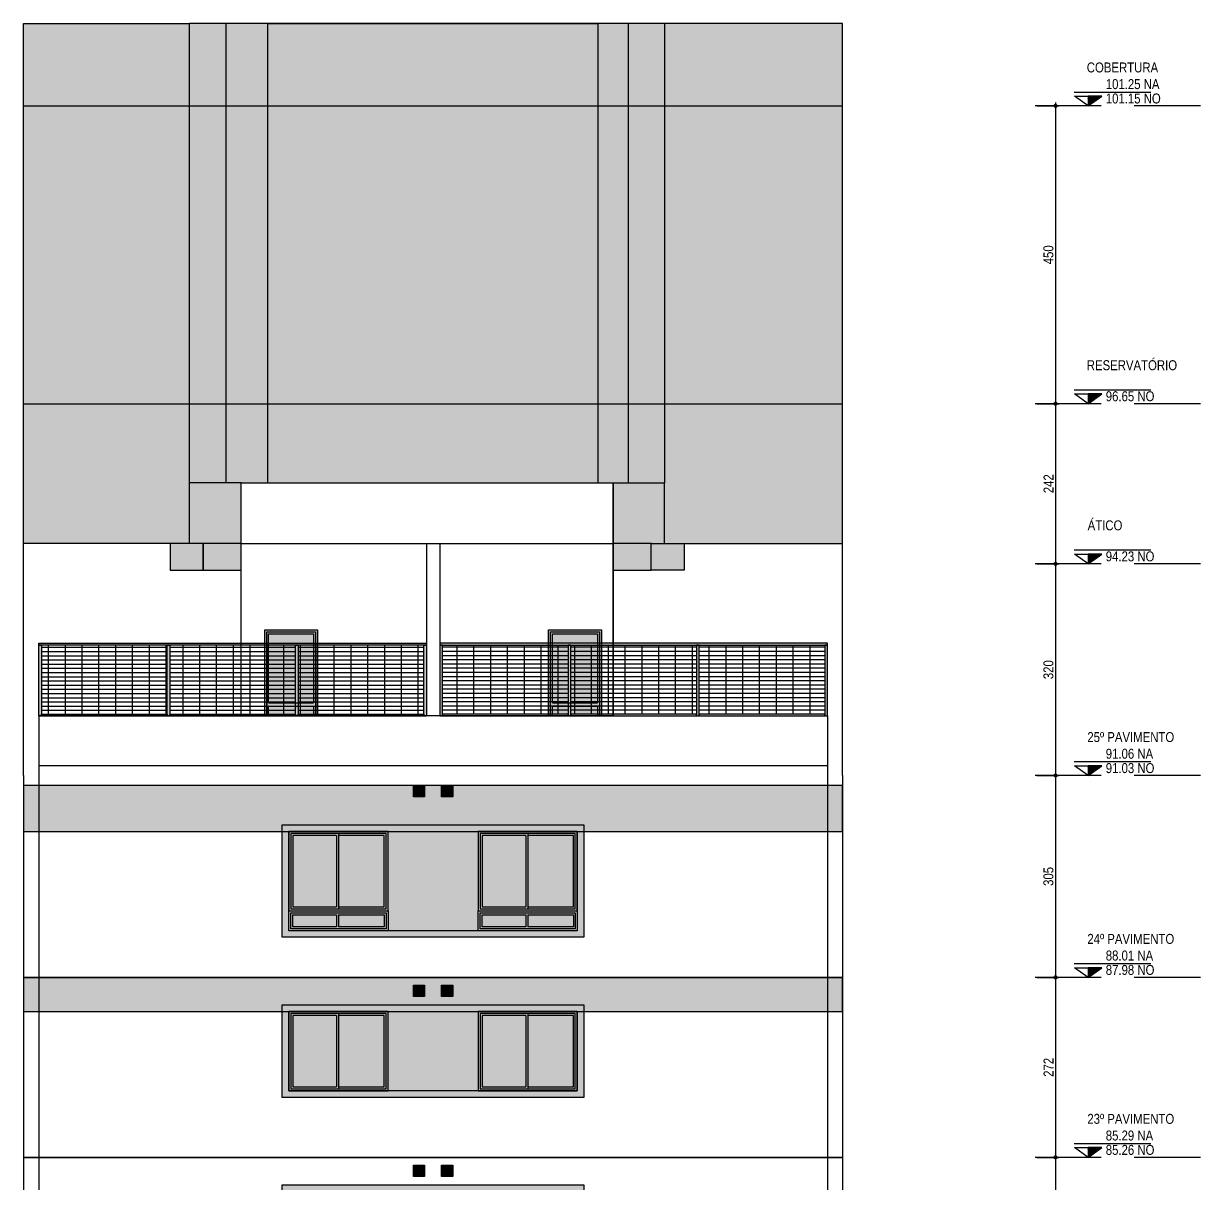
# Model space of a CAD drawing. Header units: metres. Extents: x -9138 to -7768, y 20 to 184.
# Drawn here: x -8382.42 to -8364.63, y 84.87 to 102.4 of the extents above; entities that cross this region are included whole.
import ezdxf
from ezdxf.enums import TextEntityAlignment as Align
from ezdxf.xclip import XClip

# ---------------------------------------------------------------- set-up
doc = ezdxf.new("R2010")
doc.units = ezdxf.units.M
doc.header["$XCLIPFRAME"] = 0
doc.linetypes.add('CTE ELEV$0$DASHEDX2', pattern=[1.5, 1, -0.5])
for name, color, linetype in [('ARQ-DIM EMBASAM', 2, 'Continuous'), ('CTE ELEV$0$ARQ- FRISO', 7, 'Continuous'), ('CTE ELEV$0$ARQ-AUX', 7, 'Continuous'), ('CTE ELEV$0$ARQ-AUX1', 1, 'Continuous'), ('CTE ELEV$0$ARQ-AUX2', 2, 'Continuous'), ('CTE ELEV$0$ARQ-AUX3', 3, 'Continuous'), ('CTE ELEV$0$ARQ-CAX', 1, 'Continuous'), ('CTE ELEV$0$ARQ-DIM', 2, 'Continuous'), ('CTE ELEV$0$ARQ-PRJ', 7, 'CTE ELEV$0$DASHEDX2'), ('CTE ELEV$0$ARQ-SIM', 1, 'Continuous')]:
    doc.layers.add(name, color=color, linetype=linetype)
for name, color, linetype, true_color in [('CTE ELEV$0$COR CINZA FECHADO', 7, 'Continuous', 0x56534e), ('CTE ELEV$0$COR PLATINA', 7, 'Continuous', 0xa1a6a3), ('CTE ELEV$0$COR-CAIX', 7, 'Continuous', 0x45494e)]:
    doc.layers.add(name, color=color, linetype=linetype, true_color=true_color)
doc.styles.add('CTE ELEV$0$Adesa', font='ARIALN.TTF')
doc.dimstyles.new('CTE ELEV$0$ADESA 1-0050', dxfattribs={"dimtxt": 0.1, "dimasz": 0.1, "dimexe": 0.05, "dimexo": 0.05, "dimgap": 0.03, "dimtad": 1, "dimdec": 1, "dimlfac": 100, "dimzin": 12, "dimtxsty": 'CTE ELEV$0$Adesa', "dimblk": 'CTE ELEV$0$_DotSmall', "dimcen": 1, "dimdle": 0.05, "dimclrd": 1, "dimclre": 1, "dimclrt": 256, "dimazin": 3, "dimtm": 1e-09, "dimtfac": 1, "dimtdec": 1, "dimtmove": 1, "dimatfit": 0, "dimldrblk": 'CTE ELEV$0$_DotSmall', "dimfxl": 0.8, "dimtvp": 2, "dimtolj": 1, "dimtzin": 0, "dimarcsym": 0})

# ---------------------------------------------------------------- blocks, each defined once
blk = doc.blocks.new('CTE ELEV$0$V J 150x120')
at = {"layer": 'CTE ELEV$0$COR-CAIX'}
h = blk.add_hatch(color=256, dxfattribs=at)
h.dxf.hatch_style = 1
h.paths.add_polyline_path([(1.499999999999773, 1.19999999496485), (0, 1.19999999496485), (0, 0), (1.499999999999773, 0)])
h = blk.add_hatch(color=254, dxfattribs=at)
h.dxf.hatch_style = 1
h.paths.add_polyline_path([(0.7200000000000273, 1.139999994964848), (0.05999999999994543, 1.139999994964848), (0.05999999999994543, 0.06000000000000227), (0.7200000000000273, 0.06000000000000227)])
h.paths.add_polyline_path([(0.75, 0.06000000000000233), (1.439999999999827, 0.06000000000000222), (1.439999999999827, 1.139999994964848), (0.75, 1.139999994964848)])
for points in [[(1.499999999999773, 1.19999999496485), (0, 1.19999999496485), (0, 0), (1.499999999999773, 0)], [(1.470000000000027, 1.169999994964849), (0.02999999999974534, 1.169999994964849), (0.02999999999974534, 0.03000000000000114), (1.470000000000027, 0.03000000000000114)]]:
    blk.add_lwpolyline(points, close=True)
for points in [[(0.7200000000000273, 1.139999994964848), (0.05999999999994543, 1.139999994964848), (0.05999999999994543, 0.06000000000000227), (0.7200000000000273, 0.06000000000000227)], [(0.7200000000000273, 1.139999994964848), (0.7200000000000273, 0.06000000000000227)], [(0.75, 1.169999994964849), (0.75, 0.03000000000000114)], [(0.75, 0.06000000000000227), (1.439999999999827, 0.06000000000000227), (1.439999999999827, 1.139999994964848), (0.75, 1.139999994964848)]]:
    blk.add_lwpolyline(points)
blk = doc.blocks.new('CTE ELEV$0$V BAND INF 150x40')
at = {"layer": 'CTE ELEV$0$COR-CAIX'}
h = blk.add_hatch(color=256, dxfattribs=at)
h.dxf.hatch_style = 1
h.paths.add_polyline_path([(0, 0), (1.499999999999773, 0), (1.499999999999773, -0.3000000000000004), (0, -0.3000000000000004)])
h = blk.add_hatch(color=254, dxfattribs=at)
h.dxf.hatch_style = 1
h.paths.add_polyline_path([(0.7200000000000273, -0.2399999999999999), (0.7200000000000273, -0.0600000000000005), (0.06000000000000227, -0.0600000000000005), (0.06000000000000227, -0.2399999999999999)])
h.paths.add_polyline_path([(0.75, -0.2399999999999999), (1.43999999999977, -0.2399999999999999), (1.43999999999977, -0.06000000000000051), (0.75, -0.06000000000000048)])
at = {"layer": 'CTE ELEV$0$ARQ-CAX'}
for points in [[(0, 0), (1.499999999999773, 0), (1.499999999999773, -0.3000000000000004), (0, -0.3000000000000004)], [(0.03000000000000114, -0.03000000000000025), (1.469999999999771, -0.03000000000000025), (1.469999999999771, -0.2700000000000001), (0.03000000000000114, -0.2700000000000001)]]:
    blk.add_lwpolyline(points, close=True, dxfattribs=at)
for points in [[(0.7200000000000273, -0.2399999999999999), (0.06000000000000227, -0.2399999999999999), (0.06000000000000227, -0.0600000000000005), (0.7200000000000273, -0.0600000000000005)], [(0.7200000000000273, -0.0600000000000005), (0.7200000000000273, -0.2399999999999999)], [(0.75, -0.0600000000000005), (1.43999999999977, -0.0600000000000005), (1.43999999999977, -0.2399999999999999), (0.75, -0.2399999999999999)], [(0.75, -0.0600000000000005), (0.75, -0.2399999999999999)]]:
    blk.add_lwpolyline(points, dxfattribs=at)
blk = doc.blocks.new('CTE ELEV$0$vp vento kit')
at = {"layer": 'CTE ELEV$0$ARQ-CAX', "transparency": 33554687}
h = blk.add_hatch(dxfattribs=at)
h.set_pattern_fill('LINE', scale=0.01)
h.set_pattern_definition([(0, (8794.04868885521, -68.7271093550549), (0, 0.03175), [])])
h.paths.add_polyline_path([(-0.1599999999998545, 0.1599999999999966), (-0.01000000000021828, 0.1599999999999966), (-0.01000000000021828, 0.01000000000000512), (-0.1599999999998545, 0.01000000000000512)])
at = {"layer": 'CTE ELEV$0$COR-CAIX', "transparency": 33554687}
h = blk.add_hatch(color=256, dxfattribs=at)
h.dxf.hatch_style = 1
h.paths.add_polyline_path([(-0.1700000000000728, 0.1700000000000017), (0, 0.1700000000000017), (0, 0), (-0.1700000000000728, 0)])
at = {"layer": 'CTE ELEV$0$ARQ-CAX'}
for points in [[(-0.1700000000000728, 0.1700000000000017), (0, 0.1700000000000017), (0, 0), (-0.1700000000000728, 0)], [(-0.1599999999998545, 0.1599999999999966), (-0.01000000000021828, 0.1599999999999966), (-0.01000000000021828, 0.01000000000000512), (-0.1599999999998545, 0.01000000000000512)]]:
    blk.add_lwpolyline(points, close=True, dxfattribs=at)
blk = doc.blocks.new('CTE ELEV$0$elev 2 dupl sup')
at = {"layer": 'CTE ELEV$0$COR CINZA FECHADO', "transparency": 33554687}
h = blk.add_hatch(color=256, dxfattribs=at)
h.dxf.hatch_style = 1
h.paths.add_polyline_path([(-0.2299948496565776, 2.205048897128108), (12.14999484965665, 2.205048897128108), (12.14999484965665, 2.900000864994155), (-0.2299948496565776, 2.900000864994155)])
at = {"layer": 'CTE ELEV$0$COR CINZA FECHADO'}
h = blk.add_hatch(color=256, dxfattribs=at)
h.dxf.hatch_style = 1
h.paths.add_polyline_path([(3.680000002250381, 2.305048897128103), (3.680000002250381, 0.6050489021632615), (8.24000000291926, 0.6050489021632615), (8.24000000291926, 2.305048897128103)])
h.paths.add_polyline_path([(8.140000002918896, 2.205048897128108), (8.140000002918896, 1.005048902163253), (8.140000002918896, 0.7050489021632558), (6.640000002918896, 0.7050489021632558), (3.780000002250745, 0.7050489021632558), (3.780000002250745, 2.205048897128108)], flags=16)
h.paths.add_polyline_path([(6.640000002918896, 2.205048897128108), (8.140000002918896, 2.205048897128108), (8.140000002918896, 1.005048902163253), (6.640000002918896, 1.005048902163253)], flags=0)
h.paths.add_polyline_path([(6.670000002919551, 2.175048897128107), (8.110000002918241, 2.175048897128107), (8.110000002918241, 1.035048902163254), (6.670000002919551, 1.035048902163254)], flags=0)
h.paths.add_polyline_path([(5.280000002250745, 2.205048897128108), (5.280000002250745, 1.005048902163253), (3.780000002250745, 1.005048902163253), (3.780000002250745, 2.205048897128108)], flags=0)
h.paths.add_polyline_path([(5.25000000225009, 2.175048897128107), (5.25000000225009, 1.035048902163254), (3.810000002249581, 1.035048902163254), (3.810000002249581, 2.175048897128107)], flags=0)
h.paths.add_polyline_path([(6.700000002918387, 2.145048897128106), (7.360000002918241, 2.145048897128106), (7.360000002918241, 1.065048902163255), (6.700000002918387, 1.065048902163255)], flags=0)
h.paths.add_polyline_path([(6.640000002918896, 1.005048902163253), (8.140000002918896, 1.005048902163253), (8.140000002918896, 0.7050489021632558), (6.640000002918896, 0.7050489021632558)], flags=0)
h.paths.add_polyline_path([(6.670000002919551, 0.9750489021632518), (8.110000002918241, 0.9750489021632518), (8.110000002918241, 0.7350489021632569), (6.670000002919551, 0.7350489021632569)], flags=0)
h.paths.add_polyline_path([(5.280000002250745, 1.005048902163253), (5.280000002250745, 0.7050489021632558), (3.780000002250745, 0.7050489021632558), (3.780000002250745, 1.005048902163253)], flags=16)
h.paths.add_polyline_path([(5.25000000225009, 0.9750489021632518), (5.25000000225009, 0.7350489021632569), (3.8100000022514, 0.7350489021632569), (3.8100000022514, 0.9750489021632518)], flags=0)
h.paths.add_polyline_path([(5.220000002251254, 2.145048897128106), (5.220000002251254, 1.065048902163255), (4.530000002250745, 1.065048902163255), (4.530000002250745, 2.145048897128106)], flags=0)
h.paths.add_polyline_path([(6.700000002918387, 0.9450489021632507), (7.360000002918241, 0.9450489021632507), (7.360000002918241, 0.765048902163258), (6.700000002918387, 0.765048902163258)], flags=0)
h.paths.add_polyline_path([(5.220000002251254, 0.9450489021632507), (5.220000002251254, 0.765048902163258), (4.530000002250745, 0.765048902163258), (4.530000002250745, 0.9450489021632507)], flags=0)
h = blk.add_hatch(color=256, dxfattribs=at)
h.dxf.hatch_style = 1
h.paths.add_polyline_path([(6.640000002918896, 2.205048897128108), (5.280000002250745, 2.205048897128108), (5.280000002250745, 1.005048902163253), (5.280000002250745, 0.7050489021632558), (6.640000002918896, 0.7050489021632558), (6.640000002918896, 1.005048902163253)])
at = {"layer": 'CTE ELEV$0$COR CINZA FECHADO', "transparency": 33554687}
h = blk.add_hatch(color=256, dxfattribs=at)
h.dxf.hatch_style = 1
h.paths.add_polyline_path([(-0.2299948496565776, -0.5150002941313403), (12.14999484965665, -0.5150002941313403), (12.14999484965665, 2.23401274013213e-06), (-0.2299948496565776, 2.23401274013213e-06)])
at = {"layer": 'CTE ELEV$0$ARQ-AUX1', "elevation": 3.963675300280968e-06}
for points in [[(-0.2299948496565776, 3.050000682710902), (-0.2299948496565776, 0)], [(12.14999484965665, 3.050000682710902), (12.14999484965665, 0)]]:
    blk.add_lwpolyline(points, dxfattribs=at)
at = {"layer": 'CTE ELEV$0$ARQ-AUX3'}
for p, q in [((0, 3.050000482692155, -5.002219514539263e-05), (0, 0, -3.546810236218582e-07)), ((11.92000000000007, 3.050000482692155, -5.002219514539263e-05), (11.92000000000007, 0, -3.546810236218582e-07))]:
    blk.add_line(p, q, dxfattribs=at)
at = {"layer": 'CTE ELEV$0$COR CINZA FECHADO'}
for points, elevation in [([(-0.2299948496565776, 2.205048897128108), (12.14999484965665, 2.205048897128108), (12.14999484965665, 2.900000864994155), (-0.2299948496565776, 2.900000864994155)], -7.093620458496933e-07), ([(3.680000002250381, 2.305048897128103), (8.24000000291926, 2.305048897128103), (8.24000000291926, 0.6050489021632615), (3.680000002250381, 0.6050489021632615)], 8.636712647805652e-06), ([(3.780000002250745, 2.205048897128108), (8.140000002918896, 2.205048897128108), (8.140000002918896, 0.7050489021632558), (3.780000002250745, 0.7050489021632558)], 8.636712647805652e-06), ([(-0.2299948496565776, -0.5150002941313403), (12.14999484965665, -0.5150002941313403), (12.14999484965665, 2.23401274013213e-06), (-0.2299948496565776, 2.23401274013213e-06)], 7.412620651334592e-05)]:
    blk.add_lwpolyline(points, close=True, dxfattribs=dict(at, elevation=elevation))
at = {"layer": 'Defpoints'}
for points in [[(0, 3.200000000000003), (11.92000000000007, 3.200000000000003)], [(11.92000000000007, 0), (0, 0)]]:
    blk.add_lwpolyline(points, dxfattribs=at)
at = {"layer": 'CTE ELEV$0$ARQ-CAX'}
for name, p in [('CTE ELEV$0$vp vento kit', (5.832401365372789, 2.726746056103323, -7.539438740847436e-05)), ('CTE ELEV$0$vp vento kit', (6.257684553158469, 2.726746056103323, -7.539438740847436e-05)), ('CTE ELEV$0$V J 150x120', (3.780000002250745, 1.005048902163253, 8.636712647805652e-06)), ('CTE ELEV$0$V J 150x120', (6.640000002918896, 1.005048902163253, 4.318356323902826e-06)), ('CTE ELEV$0$V BAND INF 150x40', (3.780000002250745, 1.005048902163253, 8.636712647805652e-06)), ('CTE ELEV$0$V BAND INF 150x40', (6.640000002918896, 1.005048902163253, 4.318356323902826e-06))]:
    blk.add_blockref(name, p, dxfattribs=at)
blk = doc.blocks.new('*U508')
at = {"layer": 'CTE ELEV$0$COR-CAIX', "transparency": 33554687}
h = blk.add_hatch(color=256, dxfattribs=at)
h.dxf.hatch_style = 1
h.paths.add_polyline_path([(-0.0001466178534954565, 2.199951104508386), (0.7999320461803308, 2.199951104508386), (0.7999320461803308, 0), (-0.0001466178534954565, 0)])
h = blk.add_hatch(color=254, dxfattribs=at)
h.dxf.hatch_style = 1
h.paths.add_polyline_path([(0.05985338214650326, 1.099975552254114), (0.739932046180332, 1.099975552254114), (0.739932046180332, 2.139951104508388), (0.05985338214650326, 2.139951104508388)])
h.paths.add_polyline_path([(0.05985338214650326, 0.05999999999999894), (0.739932046180332, 0.05999999999999894), (0.739932046180332, 1.049975552254159), (0.05985338214650326, 1.049975552254159)])
for points in [[(-0.0001466178534954565, 2.199951104508386), (0.7999320461803308, 2.199951104508386), (0.7999320461803308, 0), (-0.0001466178534954565, 0)], [(0.0298533821465039, 2.169951104508387), (0.7699320461803314, 2.169951104508387), (0.7699320461803314, 0.02999999999999936), (0.0298533821465039, 0.02999999999999936)]]:
    blk.add_lwpolyline(points, close=True)
for points in [[(0.05985338214650326, 1.099975552254114), (0.05985338214650326, 2.139951104508388), (0.739932046180332, 2.139951104508388), (0.739932046180332, 1.099975552254114)], [(0.05985338214650326, 1.099975552254114), (0.739932046180332, 1.099975552254114)], [(0.739932046180332, 1.049975552254159), (0.739932046180332, 0.05999999999999872), (0.05985338214650326, 0.05999999999999872), (0.05985338214650326, 1.049975552254159)], [(0.05985338214650326, 1.049975552254159), (0.739932046180332, 1.049975552254159)]]:
    blk.add_lwpolyline(points)
blk = doc.blocks.new('CTE ELEV$0$v grd dupl sup 3')
at = {"transparency": 33554687}
h = blk.add_hatch(dxfattribs=at)
h.set_pattern_fill('GRATE', scale=0.08)
h.set_pattern_definition([(0, (-0.03999998576364305, 1.020000245030307), (0, 0.0635), []), (90, (-0.03999998576364305, 1.020000245030307), (-0.254, 1.555301434917139e-17), [])])
h.paths.add_polyline_path([(-5.819964439127673, 1.070000220344051), (-5.819964439127673, 0.02998854539333529), (-3.919976283265716, 0.02998855274975465), (-3.919976283265716, 1.070000228403137)])
h.paths.add_polyline_path([(-3.879976290377091, 1.070000228572803), (-3.879976290377091, 0.02998855379175325), (-1.979988134515134, 0.02998856114817283), (-1.979988134515134, 1.070000236631889)])
h.paths.add_polyline_path([(-0.03999008164241236, 0.02998856114821113), (-0.03999998576364039, 1.070000244860641), (-1.93998814162651, 1.070000236801555), (-1.939988141626509, 0.02998855379175336)])
at = {"layer": 'CTE ELEV$0$COR-CAIX', "transparency": 33554687}
h = blk.add_hatch(color=256, dxfattribs=at)
h.dxf.hatch_style = 1
h.paths.add_polyline_path([(-1.939988141626509, 0.02998855379175325), (-0.03999998576455166, 0.02998856114817272), (-0.03999998576455166, -1.143885182841586e-05), (-1.939988141626509, -1.144620824788944e-05)])
h.paths.add_polyline_path([(-1.979988134515134, 1.070000236631889), (-1.939988141626509, 1.070000236631889), (-1.939988141626509, -1.143780982992837e-05), (-1.979988134515134, -1.143780982992837e-05)])
h.paths.add_polyline_path([(-3.879976290377091, 0.02998855379175325), (-1.979988134515134, 0.02998856114817272), (-1.979988134515134, -1.143885182841586e-05), (-3.879976290377091, -1.144620824788944e-05)])
h.paths.add_polyline_path([(-3.919976283265716, 1.070000228233471), (-3.879976290377091, 1.070000228233471), (-3.879976290377091, -1.144620824788944e-05), (-3.919976283265716, -1.144620824788944e-05)])
h.paths.add_polyline_path([(-5.819964439127673, 0.02998854539333529), (-3.919976283265716, 0.02998855274975476), (-3.919976283265716, -1.144725024637694e-05), (-5.819964439127673, -1.145460666585052e-05)])
h.paths.add_polyline_path([(-0.03999998576364305, 1.070000245030307), (7.123162504285574e-09, 1.070000245030307), (1.019682804326294e-05, 1.205865629572145e-09), (-0.03998979605876229, 1.205865629572145e-09)])
h.paths.add_polyline_path([(-5.859964432016298, 1.070000219835053), (-5.819964439127673, 1.070000219835053), (-5.819964439127673, -1.145460666585052e-05), (-5.859964432016298, -1.145460666585052e-05)])
h.paths.add_polyline_path([(0, 1.099999979136587), (7.123162504285574e-09, 1.070000245030307), (-5.859964432016298, 1.070000220174385), (-5.85996443914128, 1.100000220174397)])
at = {"ltscale": 0.05, "elevation": 4.318356323501638e-06}
blk.add_lwpolyline([(0, 1.099999979136587), (7.123162504285574e-09, 1.070000245030307), (-5.859964432016298, 1.070000220174385), (-5.85996443914128, 1.100000220174397)], close=True, dxfattribs=at)
at = {"elevation": 4.318356323501638e-06}
for points in [[(-5.859964432016298, 1.070000219835053), (-5.819964439127673, 1.070000219835053), (-5.819964439127673, -1.145460666585052e-05), (-5.859964432016298, -1.145460666585052e-05)], [(-3.919976283265716, 1.070000228233471), (-3.879976290377091, 1.070000228233471), (-3.879976290377091, -1.144620824788944e-05), (-3.919976283265716, -1.144620824788944e-05)], [(-1.979988134515134, 1.070000236631889), (-1.939988141626509, 1.070000236631889), (-1.939988141626509, -1.143780982992837e-05), (-1.979988134515134, -1.143780982992837e-05)], [(-0.03999998576364305, 1.070000245030307), (7.123162504285574e-09, 1.070000245030307), (1.019682804326294e-05, 1.205865629572145e-09), (-0.03998979605876229, 1.205865629572145e-09)], [(-5.819964439127673, 0.02998854539333529), (-3.919976283265716, 0.02998855274975476), (-3.919976283265716, -1.144725024637694e-05), (-5.819964439127673, -1.145460666585052e-05)], [(-3.879976290377091, 0.02998855379175325), (-1.979988134515134, 0.02998856114817272), (-1.979988134515134, -1.143885182841586e-05), (-3.879976290377091, -1.144620824788944e-05)], [(-1.939988141626509, 0.02998855379175325), (-0.03999998576455166, 0.02998856114817272), (-0.03999998576455166, -1.143885182841586e-05), (-1.939988141626509, -1.144620824788944e-05)]]:
    blk.add_lwpolyline(points, close=True, dxfattribs=at)
blk = doc.blocks.new('CTE ELEV$0$elev 2 dupl sup cob')
at = {"layer": 'CTE ELEV$0$COR CINZA FECHADO', "transparency": 33554687}
h = blk.add_hatch(color=256, dxfattribs=at)
h.dxf.hatch_style = 1
h.paths.add_polyline_path([(2.279977870346556, 11.5550077578004), (-0.2299948496565776, 11.5550077578004), (-0.2299948496565776, 10.31000775780049), (2.279977870346556, 10.31000775780049)])
h.paths.add_polyline_path([(2.279977870346556, 10.31000775780049), (-0.2299948496565776, 10.31000775780049), (-0.2299948496565776, 5.810007757800435), (2.279977870346556, 5.810007757800435)])
h.paths.add_polyline_path([(2.279977870346556, 5.810007757800435), (-0.2299948496565776, 5.810007757800435), (-0.2299948496565776, 3.695007757800454), (1.984970082015934, 3.695007757800454), (2.279977870346556, 3.695007757800454), (2.279977870346556, 4.615007659142023)])
h.paths.add_polyline_path([(12.14999484965483, 10.31000775780049), (9.459954630347056, 10.31000775780049), (9.459954630347056, 4.615007659142023), (9.459954630347056, 3.695007757800454), (9.755019899404942, 3.695007757800454), (12.14999484965483, 3.695007757800454)])
h.paths.add_polyline_path([(12.14999484965483, 11.5550077578004), (9.459954630347056, 11.5550077578004), (9.459954630347056, 10.31000775780049), (12.14999484965483, 10.31000775780049)])
h = blk.add_hatch(color=256, dxfattribs=at)
h.dxf.hatch_style = 1
h.paths.add_polyline_path([(2.4849007128214, 3.695007757800454), (1.984970082015934, 3.695007757800454), (1.984970082015934, 3.295007757800477), (2.4849007128214, 3.295007757800477)])
h.paths.add_polyline_path([(3.059966615241137, 3.695007757800454), (2.4849007128214, 3.695007757800454), (2.4849007128214, 3.295007757800477), (3.059966615241137, 3.295007757800477)])
h = blk.add_hatch(color=256, dxfattribs=at)
h.dxf.hatch_style = 1
h.paths.add_polyline_path([(8.68002336617974, 3.295007757800477), (9.255089184787721, 3.295007757800477), (9.255089184787721, 3.695007757800454), (8.68002336617974, 3.695007757800454)])
h.paths.add_polyline_path([(9.755019899404942, 3.295007757800477), (9.755019899404942, 3.695007757800454), (9.255089184787721, 3.695007757800454), (9.255089184787721, 3.295007757800477)])
at = {"layer": 'CTE ELEV$0$COR PLATINA', "transparency": 33554687}
h = blk.add_hatch(color=256, dxfattribs=at)
h.dxf.hatch_style = 1
h.paths.add_polyline_path([(8.450001430815973, 5.810007757800435), (3.460008651596581, 5.810007757800435), (3.460008651596581, 4.615007659142023), (8.450001430815973, 4.615007659142023)])
h.paths.add_polyline_path([(8.450001430815973, 10.31000775780049), (3.460008651596581, 10.31000775780049), (3.460008651596581, 5.810007757800435), (8.450001430815973, 5.810007757800435)])
h.paths.add_polyline_path([(8.450001430815973, 11.55500775780038), (3.460008651596581, 11.55500775780038), (3.460008651596581, 10.31000775780049), (8.450001430815973, 10.31000775780049)])
h.paths.add_polyline_path([(3.460008651596581, 11.5550077578004), (2.829972808358434, 11.5550077578004), (2.829972808358434, 10.31000775780049), (3.460008651596581, 10.31000775780049)])
h.paths.add_polyline_path([(2.829972808358434, 11.5550077578004), (2.279977870346556, 11.5550077578004), (2.279977870346556, 10.31000775780049), (2.829972808358434, 10.31000775780049)])
h.paths.add_polyline_path([(2.829972808358434, 10.31000775780049), (2.279977870346556, 10.31000775780049), (2.279977870346556, 5.810007757800435), (2.829972808358434, 5.810007757800435)])
h.paths.add_polyline_path([(3.460008651596581, 10.31000775780049), (2.829972808358434, 10.31000775780049), (2.829972808358434, 5.810007757800435), (3.460008651596581, 5.810007757800435)])
h.paths.add_polyline_path([(3.460008651596581, 5.810007757800435), (2.829972808358434, 5.810007757800435), (2.829972808358434, 4.615007659142023), (3.059966615241137, 4.615007659142023), (3.460008651596581, 4.615007659142023)])
h.paths.add_polyline_path([(2.829972808358434, 5.810007757800435), (2.279977870346556, 5.810007757800435), (2.279977870346556, 4.615007659142023), (2.829972808358434, 4.615007659142023)])
h.paths.add_polyline_path([(9.459954630347056, 5.810007757800435), (8.90995534929425, 5.810007757800435), (8.90995534929425, 4.615007659142023), (9.459954630347056, 4.615007659142023)])
h.paths.add_polyline_path([(8.90995534929425, 5.810007757800435), (8.450001430815973, 5.810007757800435), (8.450001430815973, 4.615007659142023), (8.68002336617974, 4.615007659142023), (8.90995534929425, 4.615007659142023)])
h.paths.add_polyline_path([(9.459954630347056, 10.31000775780049), (8.90995534929425, 10.31000775780049), (8.90995534929425, 5.810007757800435), (9.459954630347056, 5.810007757800435)])
h.paths.add_polyline_path([(8.90995534929425, 10.31000775780049), (8.450001430815973, 10.31000775780049), (8.450001430815973, 5.810007757800435), (8.90995534929425, 5.810007757800435)])
h.paths.add_polyline_path([(9.459954630347056, 11.5550077578004), (8.90995534929425, 11.5550077578004), (8.90995534929425, 10.31000775780049), (9.459954630347056, 10.31000775780049)])
h.paths.add_polyline_path([(8.90995534929425, 11.5550077578004), (8.450001430815973, 11.5550077578004), (8.450001430815973, 10.31000775780049), (8.90995534929425, 10.31000775780049)])
h = blk.add_hatch(color=256, dxfattribs=at)
h.dxf.hatch_style = 1
h.paths.add_polyline_path([(3.059966615241137, 4.615007659142023), (2.279977870346556, 4.615007659142023), (2.279977870346556, 3.695007757800454), (2.4849007128214, 3.695007757800454), (3.059966615241137, 3.695007757800454)])
h.paths.add_polyline_path([(9.459954630347056, 4.615007659142023), (8.68002336617974, 4.615007659142023), (8.68002336617974, 3.695007757800454), (9.255089184787721, 3.695007757800454), (9.459954630347056, 3.695007757800454)])
at = {"layer": 'CTE ELEV$0$ARQ- FRISO'}
for points, elevation in [([(-0.2299948496565776, 10.31000775780049), (12.14999484965483, 10.31000775780049)], -4.663448606635345e-06), ([(-0.2299948496565776, 5.810007757800435), (12.14999484965483, 5.810007757800435)], -7.086706094747302e-05)]:
    blk.add_lwpolyline(points, dxfattribs=dict(at, elevation=elevation))
at = {"layer": 'CTE ELEV$0$ARQ-AUX'}
for p, q in [((9.459954630347056, 11.5550077578004, -0.0001122709197358589), (2.279977870346556, 11.5550077578004, -6.261299435358312e-05)), ((2.279977870346556, 3.695007757800454, -0.0001811684808435633), (2.279977870346556, 4.615007659142023, -0.0001209076323832634)), ((9.459954630347056, 3.695007757800454, -8.446138695955015e-05), (9.459954630347056, 4.615007659142023, -4.076460174761607e-05))]:
    blk.add_line(p, q, dxfattribs=at)
for points, elevation in [([(-0.2299948496565776, 3.695007757800454), (-0.2299948496565776, 11.5550077578004), (2.279977870346556, 11.5550077578004)], 3.963675300280968e-06), ([(2.279977870346556, 4.615007659142023), (2.279977870346556, 11.5550077578004)], -6.261299435358312e-05), ([(2.829972808358434, 11.5550077578004), (2.829972808358434, 4.615007659142023)], -6.261299435358312e-05), ([(8.90995534929425, 11.5550077578004), (8.90995534929425, 4.615007659142023)], -6.261299435358312e-05), ([(12.14999484965483, 3.695007757800454), (12.14999484965483, 11.5550077578004), (9.459954630347056, 11.5550077578004)], 3.963675300280968e-06), ([(3.059966615241137, 4.615007659142023), (2.279977870346556, 4.615007659142023)], -5.829463802968029e-05), ([(8.68002336617974, 4.615007659142023), (9.459954630347056, 4.615007659142023)], -5.829463802968029e-05), ([(3.059966615241137, 3.695007757800454), (8.68002336617792, 3.695007757229135)], -8.636712647805592e-06)]:
    blk.add_lwpolyline(points, dxfattribs=dict(at, elevation=elevation))
blk.add_lwpolyline([(9.459954630347056, 11.5550077578004), (9.459954630347056, 4.615007659142023)], dxfattribs=at)
at = {"layer": 'CTE ELEV$0$ARQ-AUX1'}
blk.add_lwpolyline([(3.460008651596581, 4.615007659142009), (3.460008651596581, 11.55500775780038), (8.450001430815973, 11.55500775780038), (8.450001430815973, 4.615007659142009)], dxfattribs=at)
for points, elevation in [([(1.984970082015934, 3.695007757800454), (-0.2299948496565776, 3.695007757800454)], -0.0001275468801610098), ([(-0.2299948496565776, 0.190007757087173), (-0.2299948496565776, 3.695007757800454)], 3.963675300280968e-06), ([(9.755019899404942, 3.695007757800454), (12.14999484965483, 3.695007757800454)], -0.000110982816912644), ([(12.14999484965483, 0.190007757087173), (12.14999484965483, 3.695007757800454)], 3.963675300280968e-06)]:
    blk.add_lwpolyline(points, dxfattribs=dict(at, elevation=elevation))
at = {"layer": 'CTE ELEV$0$ARQ-AUX1', "elevation": -4.673037347526343e-06}
for points in [[(2.4849007128214, 3.695007757800454), (1.984970082015934, 3.695007757800454), (1.984970082015934, 3.295007757800477), (2.4849007128214, 3.295007757800477)], [(9.255089184787721, 3.695007757800454), (9.755019899404942, 3.695007757800454), (9.755019899404942, 3.295007757800477), (9.255089184787721, 3.295007757800477)]]:
    blk.add_lwpolyline(points, close=True, dxfattribs=at)
at = {"layer": 'CTE ELEV$0$ARQ-AUX2'}
for p, q in [((3.059966615241137, 1.090007955647962), (3.059966615241137, 4.615007659142023, -5.829463802968029e-05)), ((3.059966615241137, 4.615007659142023, -5.829463802968029e-05), (8.68002336617974, 4.615007659142023, -5.829463802968029e-05)), ((8.68002336617974, 1.090007955647962), (8.68002336617974, 4.615007659142023, -5.829463802968029e-05))]:
    blk.add_line(p, q, dxfattribs=at)
at = {"layer": 'CTE ELEV$0$ARQ-AUX2', "elevation": -8.636712647805592e-06}
for points in [[(3.059966615241137, 3.695007757800454), (2.4849007128214, 3.695007757800454), (2.4849007128214, 3.295007757800477), (3.059966615241137, 3.295007757800477)], [(9.255089184787721, 3.695007757800454), (8.68002336617974, 3.695007757800454), (8.68002336617974, 3.295007757800477), (9.255089184787721, 3.295007757800477)]]:
    blk.add_lwpolyline(points, close=True, dxfattribs=at)
at = {"layer": 'CTE ELEV$0$ARQ-AUX3'}
for p, q in [((5.85996443914155, 3.695007998838264, -0.000110982816912644), (5.85996443914155, 1.090007955647962, -4.673037346723966e-06)), ((6.059964276124447, 3.695007998838264, -0.000110982816912644), (6.059964276124447, 1.090007955647962, -4.673037346723966e-06)), ((0, 1.090007955647962, 2.159178253178456e-05), (0, 0.1900075570684265, -5.362160068255642e-05)), ((11.919928715266, 1.090007955647962, 2.159178253178456e-05), (11.919928715266, 0.1900075570684265, -5.362160068255642e-05))]:
    blk.add_line(p, q, dxfattribs=at)
for points, elevation in [([(5.85996443914155, 3.695007998838264), (6.059964276124447, 3.695007998838264)], -0.000110982816912644), ([(0, 1.090007955647962), (5.85996443914155, 1.090007955647962)], 2.159178253178456e-05), ([(6.059964276124447, 1.090007955647962), (11.919928715266, 1.090007955647962)], 2.159178253178456e-05)]:
    blk.add_lwpolyline(points, dxfattribs=dict(at, elevation=elevation))
at = {"layer": 'CTE ELEV$0$COR PLATINA', "elevation": -5.829463802968029e-05}
blk.add_lwpolyline([(3.059966615241137, 4.615007659142023), (8.68002336617974, 4.615007659142023), (8.68002336617974, 1.090007955647962), (3.059966615241137, 1.090007955647962)], close=True, dxfattribs=at)
at = {"layer": 'CTE ELEV$0$ARQ-AUX3'}
blk.add_blockref('CTE ELEV$0$v grd dupl sup 3', (5.85996443914155, 1.090007714610152, 3.963675300682157e-06), dxfattribs=at)
at = {"layer": 'CTE ELEV$0$ARQ-AUX3', "xscale": -1}
blk.add_blockref('CTE ELEV$0$v grd dupl sup 3', (6.059964276124447, 1.090007714610152, 3.963675300682157e-06), dxfattribs=at)
at = {"layer": 'CTE ELEV$0$ARQ-CAX'}
ref = blk.add_blockref('*U508', (3.415141636753106, 0.1900566525690124, -4.533956905877263e-05), dxfattribs=at)
XClip(ref).set_block_clipping_path([(-0.00014661785349012746, 0.8999513030789501), (0.799932046180329, 2.199951104508381)])
ref = blk.add_blockref('*U508', (7.705164720255198, 0.1900566525690124, -4.533956905877263e-05), dxfattribs=at)
XClip(ref).set_block_clipping_path([(-0.00014661785349012746, 0.8999513030789501), (0.799932046180329, 2.199951104508381)])
blk = doc.blocks.new('CTE ELEV$0$elev 2 tipo')
at = {"layer": 'CTE ELEV$0$COR CINZA FECHADO'}
h = blk.add_hatch(color=256, dxfattribs=at)
h.dxf.hatch_style = 1
h.paths.add_polyline_path([(8.24000000291926, 2.304999905887414), (3.680000002250381, 2.304999905887414), (3.680000002250381, 0.9049999109225624), (8.24000000291926, 0.9049999109225624)])
h.paths.add_polyline_path([(8.140000002918896, 2.204999905887412), (8.140000002918896, 1.004999910922564), (6.640000002918896, 1.004999910922564), (3.780000002250745, 1.004999910922564), (3.780000002250745, 2.204999905887412), (5.280000002250745, 2.204999905887412)], flags=16)
h.paths.add_polyline_path([(5.25000000225009, 2.174999905887411), (5.25000000225009, 1.034999910922565), (3.810000002249581, 1.034999910922565), (3.810000002249581, 2.174999905887411)], flags=0)
h.paths.add_polyline_path([(5.220000002251254, 2.14499990588741), (5.220000002251254, 1.064999910922566), (4.530000002250745, 1.064999910922566), (4.530000002250745, 2.14499990588741)], flags=0)
h.paths.add_polyline_path([(6.670000002919551, 2.174999905887411), (8.110000002918241, 2.174999905887411), (8.110000002918241, 1.034999910922565), (6.670000002919551, 1.034999910922565)], flags=0)
h.paths.add_polyline_path([(6.700000002918387, 2.14499990588741), (7.360000002918241, 2.14499990588741), (7.360000002918241, 1.064999910922566), (6.700000002918387, 1.064999910922566)], flags=0)
h.paths.add_polyline_path([(4.50000000225009, 2.14499990588741), (4.50000000225009, 1.064999910922566), (3.840000002250235, 1.064999910922566), (3.840000002250235, 2.14499990588741)], flags=0)
h.paths.add_polyline_path([(7.390000002918896, 2.14499990588741), (8.080000002919405, 2.14499990588741), (8.080000002919405, 1.064999910922566), (7.390000002918896, 1.064999910922566)], flags=0)
h = blk.add_hatch(color=256, dxfattribs=at)
h.dxf.hatch_style = 1
h.paths.add_polyline_path([(6.640000002918896, 2.204999905887412), (5.280000002250745, 2.204999905887412), (5.280000002250745, 1.004999910922564), (6.640000002918896, 1.004999910922564)])
at = {"layer": 'CTE ELEV$0$ARQ- FRISO', "elevation": -3.546810236218582e-07}
blk.add_lwpolyline([(-0.2299948496565776, 2.720000200018745), (12.14999484965665, 2.720000200018745)], dxfattribs=at)
at = {"layer": 'CTE ELEV$0$ARQ- FRISO'}
blk.add_lwpolyline([(12.14999484965665, 0), (-0.2299948496565784, 0)], dxfattribs=at)
at = {"layer": 'CTE ELEV$0$ARQ-AUX1', "elevation": 3.963675300280968e-06}
for points in [[(-0.2299948496565776, 2.720000200018745), (-0.2299948496565776, 0)], [(12.14999484965665, 2.720000200018745), (12.14999484965665, 0)]]:
    blk.add_lwpolyline(points, dxfattribs=at)
at = {"layer": 'CTE ELEV$0$ARQ-AUX3'}
for p, q in [((0, 2.720000200018745, -3.546810236218582e-07), (0, 0, -3.546810236218582e-07)), ((11.92000000000007, 2.720000200018745, -3.546810236218582e-07), (11.92000000000007, 0, -3.546810236218582e-07))]:
    blk.add_line(p, q, dxfattribs=at)
at = {"layer": 'CTE ELEV$0$COR CINZA FECHADO', "elevation": 3.963675300280968e-06}
for points in [[(3.680000002250381, 2.304999905887414), (8.24000000291926, 2.304999905887414), (8.24000000291926, 0.9049999109225624), (3.680000002250381, 0.9049999109225624)], [(3.780000002250745, 2.204999905887412), (8.140000002918896, 2.204999905887412), (8.140000002918896, 1.004999910922564), (3.780000002250745, 1.004999910922564)]]:
    blk.add_lwpolyline(points, close=True, dxfattribs=at)
at = {"layer": 'CTE ELEV$0$ARQ-CAX'}
for name, p in [('CTE ELEV$0$vp vento kit', (5.83240136537097, 2.429999999999758, -2.572687328670139e-05)), ('CTE ELEV$0$vp vento kit', (6.257684553156651, 2.429999999999758, -2.572687328670139e-05)), ('CTE ELEV$0$V J 150x120', (3.780000002250745, 1.004999910922564, 3.963675300280968e-06)), ('CTE ELEV$0$V J 150x120', (6.640000002918896, 1.004999910922564, -3.546810236218582e-07))]:
    blk.add_blockref(name, p, dxfattribs=at)
blk = doc.blocks.new('*U284')
h = blk.add_hatch()
h.set_pattern_fill('ANSI31', color=1, scale=0.003749999999999999, style=0)
h.set_pattern_definition([(44.99999999999999, (18.99673027869088, 94.6726720750755), (-0.008418990113502375, 0.008418990113502375), [])])
h.paths.add_polyline_path([(0.2062500000154379, 0.1462792493493449), (0.0009362825336403749, 0.1462792493493449), (0, 0)])
at = {"color": 1}
blk.add_line((-0.2126249999885135, 0.2099999999999986), (0.9498750000114863, 0.2100000000000729), dxfattribs=at)
for points in [[(-0.2053137174663596, 0.1462792493493449), (0.0009362825336403749, 0.1462792493493449), (3.0875625e-11, 0), (-0.2053137174663596, 0.1462792493493449)], [(0.2071862825336404, 0.1462792493493449), (0.0009362825336403749, 0.1462792493493449), (0, 0), (0.2071862825336404, 0.1462792493493449)]]:
    blk.add_lwpolyline(points, close=True, dxfattribs=at)
at = {"color": 1, "style": 'CTE ELEV$0$Adesa'}
blk.add_attdef('PAVIMENTO_001', (-0.01993468439503157, 0.5064178308031699), '', height=0.15, dxfattribs=at)
at = {"color": 3, "style": 'CTE ELEV$0$Adesa'}
blk.add_attdef('NA', text='', height=0.15, dxfattribs=at).set_placement((0.2668129063199978, 0.2095646639511204), align=Align.BOTTOM_LEFT)
blk.add_attdef('NO', text='', height=0.15, dxfattribs=at).set_placement((0.2668129063199979, 0.1875000000000654), align=Align.TOP_LEFT)
blk = doc.blocks.new('CTE ELEV$0$_DotSmall')
at = {"color": 0, "linetype": 'ByBlock', "const_width": 0.5}
blk.add_lwpolyline([(-0.0625, 0, 1), (0.0625, 0, 1)], format="xyb", close=True, dxfattribs=at)
blk = doc.blocks.new('*D618')
at = {"layer": 'CTE ELEV$0$ARQ-DIM', "color": 1, "lineweight": -2, "transparency": 16777216}
for p, q in [((-8367.104171143603, 94.23000374788246), (-8366.770275946597, 94.23000374788246)), ((-8366.820275946597, 94.28000374788246), (-8366.820275946597, 90.98000374788246)), ((-8367.104171250692, 91.03000374788246), (-8366.770275946597, 91.03000374788246))]:
    blk.add_line(p, q, dxfattribs=at)
at = {"layer": 'Defpoints', "color": 0, "transparency": 16777216}
for p in [(-8367.154171143602, 94.23000374788246, -3.509762726520592e-05), (-8367.154171250691, 91.03000374788246, -3.509762726520592e-05), (-8366.820275946597, 91.03000374788246)]:
    blk.add_point(p, dxfattribs=at)
at = {"layer": 'CTE ELEV$0$ARQ-DIM', "color": 1, "lineweight": -2, "transparency": 16777216, "xscale": 0.1, "yscale": 0.1, "zscale": 0.1}
for p, rotation in [((-8366.820275946597, 94.23000374788246), 90), ((-8366.820275946597, 91.03000374788246), 270)]:
    blk.add_blockref('CTE ELEV$0$_DotSmall', p, dxfattribs=dict(at, rotation=rotation))
at = {"layer": 'CTE ELEV$0$ARQ-DIM', "transparency": 16777216, "insert": (-8366.926861894754, 92.63000374788481), "char_height": 0.1, "attachment_point": 5, "rotation": 90, "style": 'CTE ELEV$0$Adesa'}
blk.add_mtext('\\A1;{\\H1.5x;320}', dxfattribs=at)
blk = doc.blocks.new('*D612')
at = {"layer": 'CTE ELEV$0$ARQ-DIM', "color": 1, "lineweight": -2, "transparency": 16777216}
for p, q in [((-8367.104171143603, 85.26000386524693), (-8366.770275946586, 85.26000386524693)), ((-8366.820275946586, 85.31000386524693), (-8366.820275946586, 82.49000386524703)), ((-8367.104171250692, 82.54000386524703), (-8366.770275946586, 82.54000386524703))]:
    blk.add_line(p, q, dxfattribs=at)
at = {"layer": 'Defpoints', "color": 0, "transparency": 16777216}
for p in [(-8367.154171143602, 85.26000386524693), (-8367.154171250691, 82.54000386524703), (-8366.820275946586, 82.54000386524703)]:
    blk.add_point(p, dxfattribs=at)
at = {"layer": 'CTE ELEV$0$ARQ-DIM', "color": 1, "lineweight": -2, "transparency": 16777216, "xscale": 0.1, "yscale": 0.1, "zscale": 0.1}
for p, rotation in [((-8366.820275946586, 85.26000386524693), 90), ((-8366.820275946586, 82.54000386524703), 270)]:
    blk.add_blockref('CTE ELEV$0$_DotSmall', p, dxfattribs=dict(at, rotation=rotation))
at = {"layer": 'CTE ELEV$0$ARQ-DIM', "transparency": 16777216, "insert": (-8366.925582904292, 83.90000386524935), "char_height": 0.1, "attachment_point": 5, "rotation": 90, "style": 'CTE ELEV$0$Adesa'}
blk.add_mtext('\\A1;{\\H1.5x;272}', dxfattribs=at)
blk = doc.blocks.new('*D613')
at = {"layer": 'CTE ELEV$0$ARQ-DIM', "color": 1, "lineweight": -2, "transparency": 16777216}
for p, q in [((-8367.104171143603, 87.98000386524694), (-8366.770275946586, 87.98000386524694)), ((-8366.820275946586, 88.03000386524694), (-8366.820275946586, 85.21000386524705)), ((-8367.104171250692, 85.26000386524704), (-8366.770275946586, 85.26000386524704))]:
    blk.add_line(p, q, dxfattribs=at)
at = {"layer": 'Defpoints', "color": 0, "transparency": 16777216}
for p in [(-8367.154171143602, 87.98000386524694), (-8367.154171250691, 85.26000386524704), (-8366.820275946586, 85.26000386524704)]:
    blk.add_point(p, dxfattribs=at)
at = {"layer": 'CTE ELEV$0$ARQ-DIM', "color": 1, "lineweight": -2, "transparency": 16777216, "xscale": 0.1, "yscale": 0.1, "zscale": 0.1}
for p, rotation in [((-8366.820275946586, 87.98000386524694), 90), ((-8366.820275946586, 85.26000386524704), 270)]:
    blk.add_blockref('CTE ELEV$0$_DotSmall', p, dxfattribs=dict(at, rotation=rotation))
at = {"layer": 'CTE ELEV$0$ARQ-DIM', "transparency": 16777216, "insert": (-8366.925582904292, 86.62000386524934), "char_height": 0.1, "attachment_point": 5, "rotation": 90, "style": 'CTE ELEV$0$Adesa'}
blk.add_mtext('\\A1;{\\H1.5x;272}', dxfattribs=at)
blk = doc.blocks.new('*D614')
at = {"layer": 'CTE ELEV$0$ARQ-DIM', "color": 1, "lineweight": -2, "transparency": 16777216}
for p, q in [((-8366.820275946604, 91.08000374788246), (-8366.820275946604, 87.93000386524706)), ((-8367.104171250692, 91.03000374788246), (-8366.770275946605, 91.03000374788246)), ((-8367.104171250692, 87.98000386524706), (-8366.770275946605, 87.98000386524706))]:
    blk.add_line(p, q, dxfattribs=at)
at = {"layer": 'Defpoints', "color": 0, "transparency": 16777216}
for p in [(-8367.154171250691, 91.03000374788246, -3.509762726520592e-05), (-8367.154171250691, 87.98000386524706), (-8366.820275946604, 87.98000386524706)]:
    blk.add_point(p, dxfattribs=at)
at = {"layer": 'CTE ELEV$0$ARQ-DIM', "color": 1, "lineweight": -2, "transparency": 16777216, "xscale": 0.1, "yscale": 0.1, "zscale": 0.1}
for p, rotation in [((-8366.820275946604, 91.03000374788246), 90), ((-8366.820275946604, 87.98000386524706), 270)]:
    blk.add_blockref('CTE ELEV$0$_DotSmall', p, dxfattribs=dict(at, rotation=rotation))
at = {"layer": 'CTE ELEV$0$ARQ-DIM', "transparency": 16777216, "insert": (-8366.92686189476, 89.50500380656712), "char_height": 0.1, "attachment_point": 5, "rotation": 90, "style": 'CTE ELEV$0$Adesa'}
blk.add_mtext('\\A1;{\\H1.5x;305}', dxfattribs=at)
blk = doc.blocks.new('*D663')
at = {"layer": 'CTE ELEV$0$ARQ-DIM', "color": 1, "lineweight": -2, "transparency": 16777216}
for p, q in [((-8367.104171250692, 96.65000374859574), (-8366.77027605369, 96.65000374859574)), ((-8366.82027605369, 96.70000374859573), (-8366.82027605369, 94.18000374859571)), ((-8367.104171357782, 94.2300037485957), (-8366.77027605369, 94.2300037485957))]:
    blk.add_line(p, q, dxfattribs=at)
at = {"layer": 'Defpoints', "color": 0, "transparency": 16777216}
for p in [(-8367.154171250691, 96.65000374859574, 3.963675281945639e-06), (-8367.15417135778, 94.2300037485957, 3.963675281945639e-06), (-8366.82027605369, 94.2300037485957)]:
    blk.add_point(p, dxfattribs=at)
at = {"layer": 'CTE ELEV$0$ARQ-DIM', "color": 1, "lineweight": -2, "transparency": 16777216, "xscale": 0.1, "yscale": 0.1, "zscale": 0.1}
for p, rotation in [((-8366.82027605369, 96.65000374859574), 90), ((-8366.82027605369, 94.2300037485957), 270)]:
    blk.add_blockref('CTE ELEV$0$_DotSmall', p, dxfattribs=dict(at, rotation=rotation))
at = {"layer": 'CTE ELEV$0$ARQ-DIM', "transparency": 16777216, "insert": (-8366.925583011396, 95.44000374859807), "char_height": 0.1, "attachment_point": 5, "rotation": 90, "style": 'CTE ELEV$0$Adesa'}
blk.add_mtext('\\A1;{\\H1.5x;242}', dxfattribs=at)
blk = doc.blocks.new('*D664')
at = {"layer": 'CTE ELEV$0$ARQ-DIM', "color": 1, "lineweight": -2, "transparency": 16777216}
for p, q in [((-8367.104171250692, 101.1500037485957), (-8366.770276053694, 101.1500037485957)), ((-8366.820276053693, 101.2000037485957), (-8366.820276053693, 96.60000374859574)), ((-8367.104171250692, 96.65000374859574), (-8366.770276053694, 96.65000374859574))]:
    blk.add_line(p, q, dxfattribs=at)
at = {"layer": 'Defpoints', "color": 0, "transparency": 16777216}
for p in [(-8367.154171250691, 101.1500037485957, -6.655829429396484e-05), (-8367.154171250691, 96.65000374859574, -6.223993797005632e-05), (-8366.820276053693, 96.65000374859574)]:
    blk.add_point(p, dxfattribs=at)
at = {"layer": 'CTE ELEV$0$ARQ-DIM', "color": 1, "lineweight": -2, "transparency": 16777216, "xscale": 0.1, "yscale": 0.1, "zscale": 0.1}
for p, rotation in [((-8366.820276053693, 101.1500037485957), 90), ((-8366.820276053693, 96.65000374859574), 270)]:
    blk.add_blockref('CTE ELEV$0$_DotSmall', p, dxfattribs=dict(at, rotation=rotation))
at = {"layer": 'CTE ELEV$0$ARQ-DIM', "transparency": 16777216, "insert": (-8366.92686200185, 98.90000374859808), "char_height": 0.1, "attachment_point": 5, "rotation": 90, "style": 'CTE ELEV$0$Adesa'}
blk.add_mtext('\\A1;{\\H1.5x;450}', dxfattribs=at)
blk = doc.blocks.new('CTE ELEV')
at = {"layer": 'CTE ELEV$0$ARQ-PRJ'}
for p, q in [((-8364.629554864548, 101.1500037485957, -8.041881910467963e-05), (-8367.154171250688, 101.1500037485957, -8.041881910467963e-05)), ((-8364.629554864548, 96.65000374859568, -7.610046278077111e-05), (-8367.154171250688, 96.65000374859568, -7.610046278077111e-05)), ((-8364.62955475746, 94.23000374788244, -4.499447677564011e-05), (-8367.154171143598, 94.23000374788244, -4.499447677564011e-05)), ((-8364.62955475746, 91.03000374788232, -4.499447677564011e-05), (-8367.154171143598, 91.03000374788232, -4.499447677564011e-05)), ((-8364.62955475746, 87.98000386524691, -9.896849528761783e-06), (-8367.154171143598, 87.98000386524691, -9.896849528761783e-06)), ((-8364.62955475746, 85.2600038652469, -9.896849528761783e-06), (-8367.154171143598, 85.2600038652469, -9.896849528761783e-06))]:
    blk.add_line(p, q, dxfattribs=at)
for name, p in [('CTE ELEV$0$elev 2 dupl sup', (-8382.188319225323, 87.98000746558424, -1.386052482834574e-05)), ('CTE ELEV$0$elev 2 tipo', (-8382.188319225323, 85.26000726556549, -1.386052482834574e-05)), ('CTE ELEV$0$elev 2 tipo', (-8382.188319225323, 82.54000706554675, -1.386052482834574e-05))]:
    blk.add_blockref(name, p)
at = {"layer": 'CTE ELEV$0$ARQ-CAX'}
blk.add_blockref('CTE ELEV$0$elev 2 dupl sup cob', (-8382.188319225323, 90.83999599079526, 5.3290361037227e-05), dxfattribs=at)
at = {"layer": 'CTE ELEV$0$ARQ-SIM', "color": 1}
blk.add_blockref('*U284', (-8366.327731522491, 101.1500037485957, -8.041881910467963e-05), dxfattribs=at).add_auto_attribs({'PAVIMENTO_001': 'COBERTURA', 'NA': '101.25 NA', 'NO': '101.15 NO'})
ref = blk.add_blockref('*U284', (-8366.327731522491, 96.65000374859568, -7.610046278077111e-05), dxfattribs=at)
ref.add_attrib('PAVIMENTO_001', 'RESERVATÓRIO', (-8366.347666206886, 97.1564215793988, -7.610046278077111e-05), dxfattribs={"layer": '0', "color": 1, "height": 0.15, "style": 'CTE ELEV$0$Adesa'})
ref.add_attrib('NO', '96.65 NO', dxfattribs={"layer": '0', "color": 3, "height": 0.15, "style": 'CTE ELEV$0$Adesa'}).set_placement((-8366.060918616171, 96.8375037485958, -7.610046278077111e-05), align=Align.TOP_LEFT)
ref = blk.add_blockref('*U284', (-8366.327731415402, 94.23000374788244, -4.499447677564011e-05), dxfattribs=at)
ref.add_attrib('PAVIMENTO_001', 'ÁTICO', (-8366.33446691835, 94.73642157868555, -4.499447677564011e-05), dxfattribs={"layer": '0', "color": 1, "height": 0.15, "style": 'CTE ELEV$0$Adesa'})
ref.add_attrib('NO', '94.23 NO', dxfattribs={"layer": '0', "color": 3, "height": 0.15, "style": 'CTE ELEV$0$Adesa'}).set_placement((-8366.060918509082, 94.41750374788255, -4.499447677564011e-05), align=Align.TOP_LEFT)
ref = blk.add_blockref('*U284', (-8366.327731415402, 91.03000374788232, -4.499447677564011e-05), dxfattribs=at)
ref.add_attrib('PAVIMENTO_001', '25º PAVIMENTO', (-8366.339275922443, 91.53642157868543, -4.499447677564011e-05), dxfattribs={"layer": '0', "color": 1, "height": 0.15, "style": 'CTE ELEV$0$Adesa'})
ref.add_attrib('NA', '91.06 NA', dxfattribs={"layer": '0', "color": 3, "height": 0.15, "style": 'CTE ELEV$0$Adesa'}).set_placement((-8366.060918509082, 91.23956841183346, -4.499447677564011e-05), align=Align.BOTTOM_LEFT)
ref.add_attrib('NO', '91.03 NO', dxfattribs={"layer": '0', "color": 3, "height": 0.15, "style": 'CTE ELEV$0$Adesa'}).set_placement((-8366.060918509082, 91.21750374788243, -4.499447677564011e-05), align=Align.TOP_LEFT)
ref = blk.add_blockref('*U284', (-8366.327731415402, 87.98000386524691, -9.896849528761783e-06), dxfattribs=at)
ref.add_attrib('PAVIMENTO_001', '24º PAVIMENTO', (-8366.339275922443, 88.48642169605003, -9.896849528761783e-06), dxfattribs={"layer": '0', "color": 1, "height": 0.15, "style": 'CTE ELEV$0$Adesa'})
ref.add_attrib('NA', '88.01 NA', dxfattribs={"layer": '0', "color": 3, "height": 0.15, "style": 'CTE ELEV$0$Adesa'}).set_placement((-8366.060918509082, 88.18956852919806, -9.896849528761783e-06), align=Align.BOTTOM_LEFT)
ref.add_attrib('NO', '87.98 NO', dxfattribs={"layer": '0', "color": 3, "height": 0.15, "style": 'CTE ELEV$0$Adesa'}).set_placement((-8366.060918509082, 88.16750386524703, -9.896849528761783e-06), align=Align.TOP_LEFT)
ref = blk.add_blockref('*U284', (-8366.327731415402, 85.2600038652469, -9.896849528761783e-06), dxfattribs=at)
ref.add_attrib('PAVIMENTO_001', '23º PAVIMENTO', (-8366.339275922443, 85.76642169605002, -9.896849528761783e-06), dxfattribs={"layer": '0', "color": 1, "height": 0.15, "style": 'CTE ELEV$0$Adesa'})
ref.add_attrib('NA', '85.29 NA', dxfattribs={"layer": '0', "color": 3, "height": 0.15, "style": 'CTE ELEV$0$Adesa'}).set_placement((-8366.060918509082, 85.46956852919804, -9.896849528761783e-06), align=Align.BOTTOM_LEFT)
ref.add_attrib('NO', '85.26 NO', dxfattribs={"layer": '0', "color": 3, "height": 0.15, "style": 'CTE ELEV$0$Adesa'}).set_placement((-8366.060918509082, 85.44750386524701, -9.896849528761783e-06), align=Align.TOP_LEFT)
at = {"layer": 'CTE ELEV$0$ARQ-DIM'}
for base, p1, p2, picture, middle in [((-8366.820276053693, 96.65000374859574, -1.386052481071479e-05), (-8367.154171250688, 101.1500037485957, -8.041881910467963e-05), (-8367.154171250688, 96.65000374859568, -7.610046278077111e-05), '*D664', (-8366.92686200185, 98.90000374859808, -1.386052481071479e-05)), ((-8366.82027605369, 94.2300037485957, -8.006413806271675e-05), (-8367.154171250688, 96.65000374859568, -7.610046278077111e-05), (-8367.154171357777, 94.23000374859568, -7.610046278077111e-05), '*D663', (-8366.925583011396, 95.44000374859807, -8.006413806271675e-05)), ((-8366.820275946597, 91.03000374788246, -9.896849510434194e-06), (-8367.154171143598, 94.23000374788244, -4.499447677564011e-05), (-8367.154171250688, 91.03000374788243, -4.499447677564011e-05), '*D618', (-8366.926861894754, 92.63000374788481, -9.896849510434194e-06)), ((-8366.820275946604, 87.98000386524706, -9.896849510434194e-06), (-8367.154171250688, 91.03000374788243, -4.499447677564011e-05), (-8367.154171250688, 87.98000386524703, -9.896849528761783e-06), '*D614', (-8366.92686189476, 89.50500380656712, -9.896849510434194e-06)), ((-8366.820275946586, 85.26000386524704, -9.896849510434194e-06), (-8367.154171143598, 87.98000386524691, -9.896849528761783e-06), (-8367.154171250688, 85.26000386524701, -9.896849528761783e-06), '*D613', (-8366.925582904292, 86.62000386524934, -9.896849510434194e-06)), ((-8366.820275946586, 82.54000386524703, -9.896849510434194e-06), (-8367.154171143598, 85.2600038652469, -9.896849528761783e-06), (-8367.154171250688, 82.540003865247, -9.896849528761783e-06), '*D612', (-8366.925582904292, 83.90000386524935, -9.896849510434194e-06))]:
    dim = blk.add_linear_dim(base=base, p1=p1, p2=p2, angle=90, text='{\\H1.5x;<>}', dimstyle='CTE ELEV$0$ADESA 1-0050', dxfattribs=at)
    dim.commit()
    dim.dimension.update_dxf_attribs({"geometry": picture, "text_midpoint": middle})

msp = doc.modelspace()

# ---------------------------------------------------------------- block references
at = {"layer": 'ARQ-DIM EMBASAM'}
msp.add_blockref('CTE ELEV', (0, 0), dxfattribs=at)

doc.saveas('drawing.dxf')
